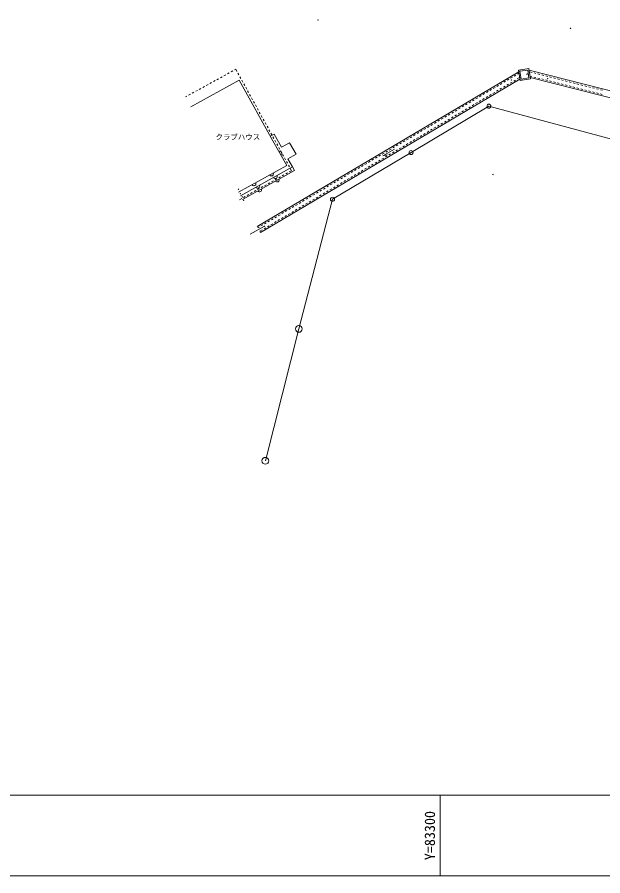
# Model space of a CAD drawing. Units: millimetres on the paper, with parts at other scales. Extents: x -4217 to 649, y -3995 to 278.
# Drawn here: x -274.7 to -129.4, y -275.8 to -62.6 of the extents above; entities that cross this region are included whole.
import ezdxf
from ezdxf.enums import TextEntityAlignment as Align

# ---------------------------------------------------------------- set-up
doc = ezdxf.new("R2010")
doc.units = ezdxf.units.MM
for name, color, linetype, lineweight in [('0-0_S-TTL', 4, 'Continuous', 18), ('0-1_S-BGD', 134, 'Continuous', 18), ('0-4_S-BMK-HTXT', 134, 'Continuous', 18), ('0-7_S-BMK-SRVR', 134, 'Continuous', 18), ('0-9_標高点', 134, 'Continuous', 18), ('0-F_S-BGD', 134, 'Continuous', 18), ('1-1_S-BGD', 134, 'Continuous', 18)]:
    doc.layers.add(name, color=color, linetype=linetype, lineweight=lineweight)
doc.styles.add('ＭＳ ゴシック', font='')
doc.styles.get('ＭＳ ゴシック').set_extended_font_data('MS Gothic')

msp = doc.modelspace()

# ---------------------------------------------------------------- linework, layer by layer
at = {"layer": '0-0_S-TTL', "color": 134}
for points in [[(-407.244, 278.216), (393.756, 278.216), (393.756, -275.784), (-407.244, -275.784)], [(-387.244, -255.784), (373.756, -255.784), (373.756, 258.216), (-387.244, 258.216)]]:
    msp.add_lwpolyline(points, close=True, dxfattribs=at)
at = {"layer": '0-1_S-BGD'}
for p, q in [((-215.123, -114.617), (-150.253, -76.207)), ((-147.662, -75.796), (165.307, -155.757)), ((-219.631, -78.234), (-231.549, -84.857)), ((-211.231, -93.351), (-219.631, -78.234)), ((-214.274, -116.051), (-149.968, -77.975)), ((-147.373, -77.59), (164.925, -157.379)), ((-205.903, -100.66), (-206.388, -99.791))]:
    msp.add_line(p, q, dxfattribs=at)
for points in [[(-147.314, -77.958), (-149.904, -78.374), (-150.323, -75.772), (-147.733, -75.355)], [(-149.628, -77.992), (-149.941, -76.048), (-148.009, -75.737), (-147.696, -77.682)]]:
    msp.add_lwpolyline(points, close=True, dxfattribs=at)
for points in [[(-93.341, -101.401), (-125.951, -93.278), (-157.648, -84.714), (-176.954, -96.231), (-196.441, -107.828), (-204.778, -140.014), (-213.101, -172.741)], [(-181.052, -95.373), (-183.924, -97.065), (-182.842, -96.82)]]:
    msp.add_lwpolyline(points, dxfattribs=at)
for centre, radius in [((-157.648, -84.714), 0.5), ((-176.954, -96.231), 0.5), ((-196.441, -107.828), 0.5), ((-204.778, -140.014), 0.833), ((-213.101, -172.741), 0.833)]:
    msp.add_circle(centre, radius, dxfattribs=at)
at = {"layer": '0-4_S-BMK-HTXT'}
msp.add_line((-213.311, -114.511), (-216.863, -116.47), dxfattribs=at)
at = {"layer": '0-7_S-BMK-SRVR'}
msp.add_line((-169.754, -255.784), (-169.754, -275.784), dxfattribs=at)
at = {"layer": '0-9_標高点'}
for centre, radius in [((-200.051, -63.308), 0.05), ((-200.051, -63.308), 0.0333), ((-137.391, -65.368), 0.05), ((-137.391, -65.368), 0.0333), ((-150.231, -75.834), 0.05), ((-150.231, -75.834), 0.0333), ((-148.194, -76.778), 0.05), ((-152.108, -78.241), 0.05), ((-152.108, -78.241), 0.0333), ((-148.194, -76.778), 0.0333), ((-143.044, -77.868), 0.05), ((-143.044, -77.868), 0.0333), ((-156.638, -101.678), 0.05), ((-156.638, -101.678), 0.0333), ((-219.758, -105.344), 0.05), ((-219.758, -105.344), 0.0333), ((-219.328, -106.404), 0.05), ((-219.328, -106.404), 0.0333), ((-218.834, -107.224), 0.05), ((-218.834, -107.224), 0.0333), ((-218.511, -108.084), 0.05), ((-218.511, -108.084), 0.0333), ((-213.311, -114.511), 0.05), ((-213.311, -114.511), 0.0333), ((-214.331, -115.971), 0.05), ((-214.331, -115.971), 0.0333)]:
    msp.add_circle(centre, radius, dxfattribs=at)
at = {"layer": '0-F_S-BGD'}
msp.add_line((-218.798, -107.858), (-205.903, -100.66), dxfattribs=at)
for points in [[(-219.744, -106.101), (-207.758, -99.414), (-211.231, -93.351)], [(-219.264, -106.988), (-206.388, -99.791), (-207.501, -97.794), (-205.461, -96.648), (-207.081, -93.798), (-209.124, -94.934), (-210.948, -91.664), (-211.883, -92.177)]]:
    msp.add_lwpolyline(points, dxfattribs=at)
for centre, start, end in [((-209.494, -96.383), 299.8059, 119.8059), ((-211.568, -101.54), 209.15462, 29.15462), ((-210.644, -102.17), 209.20048, 29.20048), ((-215.934, -103.976), 209.15462, 29.15462), ((-215.008, -104.609), 209.20048, 29.20048), ((-210.167, -103.04), 209.17051, 29.17051), ((-214.533, -105.477), 209.17051, 29.17051)]:
    msp.add_arc(centre, 0.5, start, end, dxfattribs=at)
at = {"layer": '1-1_S-BGD'}
for p, q in [((-222.059, -76.456), (-222.497, -76.696)), ((-221.182, -75.975), (-221.621, -76.216)), ((-220.428, -75.561), (-220.744, -75.735)), ((-220.428, -75.561), (-220.137, -76.091)), ((-219.897, -76.529), (-219.656, -76.967)), ((-150.522, -76.754), (-150.196, -76.561)), ((-147.604, -76.155), (-146.934, -76.326)), ((-146.45, -76.45), (-145.965, -76.574)), ((-145.481, -76.697), (-144.996, -76.821)), ((-226.443, -78.861), (-226.881, -79.101)), ((-225.566, -78.38), (-226.004, -78.62)), ((-224.689, -77.899), (-225.128, -78.139)), ((-223.813, -77.418), (-224.251, -77.658)), ((-222.936, -76.937), (-223.374, -77.177)), ((-219.416, -77.406), (-219.175, -77.844)), ((-218.935, -78.283), (-218.694, -78.721)), ((-153.964, -78.792), (-153.534, -78.537)), ((-153.103, -78.282), (-152.673, -78.027)), ((-152.333, -78.988), (-151.903, -78.733)), ((-152.243, -77.773), (-151.813, -77.518)), ((-151.473, -78.479), (-151.042, -78.224)), ((-151.382, -77.263), (-150.952, -77.008)), ((-150.612, -77.969), (-150.025, -77.622)), ((-147.431, -77.231), (-146.962, -77.351)), ((-146.477, -77.475), (-145.993, -77.599)), ((-145.508, -77.722), (-145.024, -77.846)), ((-144.54, -77.97), (-144.055, -78.094)), ((-144.512, -76.945), (-144.027, -77.069)), ((-143.571, -78.217), (-143.086, -78.341)), ((-143.543, -77.192), (-143.058, -77.316)), ((-142.602, -78.465), (-142.117, -78.589)), ((-142.574, -77.44), (-142.09, -77.564)), ((-141.633, -78.712), (-141.149, -78.836)), ((-141.605, -77.687), (-141.121, -77.811)), ((-140.636, -77.935), (-140.152, -78.059)), ((-139.667, -78.183), (-139.183, -78.306)), ((-138.698, -78.43), (-138.214, -78.554)), ((-137.73, -78.678), (-137.245, -78.801)), ((-229.95, -80.784), (-230.388, -81.025)), ((-229.073, -80.303), (-229.511, -80.544)), ((-228.196, -79.823), (-228.635, -80.063)), ((-227.32, -79.342), (-227.758, -79.582)), ((-218.454, -79.159), (-218.213, -79.598)), ((-217.973, -80.036), (-217.732, -80.474)), ((-217.492, -80.913), (-217.251, -81.351)), ((-157.406, -80.83), (-156.976, -80.575)), ((-156.545, -80.32), (-156.115, -80.065)), ((-155.775, -81.026), (-155.345, -80.771)), ((-155.685, -79.811), (-155.255, -79.556)), ((-154.915, -80.517), (-154.484, -80.262)), ((-154.824, -79.301), (-154.394, -79.046)), ((-154.054, -80.007), (-153.624, -79.752)), ((-153.194, -79.498), (-152.763, -79.243)), ((-140.664, -78.96), (-140.18, -79.084)), ((-139.695, -79.208), (-139.211, -79.331)), ((-138.726, -79.455), (-138.242, -79.579)), ((-137.757, -79.703), (-137.273, -79.826)), ((-136.789, -79.95), (-136.304, -80.074)), ((-136.761, -78.925), (-136.276, -79.049)), ((-135.82, -80.198), (-135.335, -80.321)), ((-135.792, -79.173), (-135.307, -79.296)), ((-134.851, -80.445), (-134.366, -80.569)), ((-134.823, -79.42), (-134.339, -79.544)), ((-133.882, -80.693), (-133.397, -80.817)), ((-133.854, -79.668), (-133.37, -79.792)), ((-132.913, -80.94), (-132.429, -81.064)), ((-132.885, -79.915), (-132.401, -80.039)), ((-131.916, -80.163), (-131.432, -80.287)), ((-130.947, -80.41), (-130.463, -80.534)), ((-129.979, -80.658), (-129.494, -80.782)), ((-232.58, -82.227), (-232.896, -82.401)), ((-231.703, -81.746), (-232.142, -81.987)), ((-230.827, -81.265), (-231.265, -81.506)), ((-217.011, -81.79), (-216.771, -82.228)), ((-216.53, -82.666), (-216.29, -83.105)), ((-161.708, -83.377), (-161.278, -83.122)), ((-160.848, -82.868), (-160.417, -82.613)), ((-159.987, -82.358), (-159.557, -82.103)), ((-159.217, -83.064), (-158.787, -82.809)), ((-159.127, -81.849), (-158.697, -81.594)), ((-158.356, -82.555), (-157.926, -82.3)), ((-158.266, -81.339), (-157.836, -81.084)), ((-157.496, -82.045), (-157.066, -81.79)), ((-156.635, -81.536), (-156.205, -81.281)), ((-131.944, -81.188), (-131.46, -81.312)), ((-130.975, -81.435), (-130.491, -81.559)), ((-130.006, -81.683), (-129.522, -81.807)), ((-216.049, -83.543), (-215.809, -83.981)), ((-215.568, -84.42), (-215.328, -84.858)), ((-165.15, -85.415), (-164.72, -85.16)), ((-164.29, -84.906), (-163.859, -84.651)), ((-163.429, -84.396), (-162.999, -84.141)), ((-162.659, -85.102), (-162.229, -84.847)), ((-162.569, -83.887), (-162.138, -83.632)), ((-161.798, -84.593), (-161.368, -84.338)), ((-160.938, -84.083), (-160.508, -83.828)), ((-160.077, -83.574), (-159.647, -83.319)), ((-215.087, -85.297), (-214.847, -85.735)), ((-214.606, -86.173), (-214.366, -86.612)), ((-214.125, -87.05), (-213.885, -87.488)), ((-168.592, -87.453), (-168.162, -87.198)), ((-167.732, -86.944), (-167.301, -86.689)), ((-166.961, -87.65), (-166.531, -87.395)), ((-166.871, -86.434), (-166.441, -86.179)), ((-166.101, -87.14), (-165.67, -86.885)), ((-166.011, -85.925), (-165.58, -85.67)), ((-165.24, -86.631), (-164.81, -86.376)), ((-164.38, -86.121), (-163.95, -85.866)), ((-163.519, -85.612), (-163.089, -85.357)), ((-213.644, -87.927), (-213.404, -88.365)), ((-213.164, -88.804), (-212.923, -89.242)), ((-172.034, -89.491), (-171.604, -89.236)), ((-171.173, -88.981), (-170.743, -88.727)), ((-170.403, -89.688), (-169.973, -89.433)), ((-170.313, -88.472), (-169.883, -88.217)), ((-169.543, -89.178), (-169.112, -88.923)), ((-169.452, -87.962), (-169.022, -87.708)), ((-168.682, -88.669), (-168.252, -88.414)), ((-167.822, -88.159), (-167.391, -87.904)), ((-212.683, -89.68), (-212.442, -90.119)), ((-212.202, -90.557), (-211.961, -90.996)), ((-211.721, -91.434), (-211.48, -91.872)), ((-175.476, -91.529), (-175.046, -91.274)), ((-174.615, -91.019), (-174.185, -90.765)), ((-173.845, -91.725), (-173.415, -91.471)), ((-173.755, -90.51), (-173.325, -90.255)), ((-172.985, -91.216), (-172.554, -90.961)), ((-172.894, -90), (-172.464, -89.746)), ((-172.124, -90.706), (-171.694, -90.452)), ((-171.264, -90.197), (-170.833, -89.942)), ((-211.24, -92.311), (-210.999, -92.749)), ((-210.759, -93.187), (-210.518, -93.626)), ((-178.918, -93.567), (-178.487, -93.312)), ((-178.057, -93.057), (-177.627, -92.803)), ((-177.287, -93.763), (-176.857, -93.509)), ((-177.197, -92.548), (-176.767, -92.293)), ((-176.426, -93.254), (-175.996, -92.999)), ((-176.336, -92.038), (-175.906, -91.784)), ((-175.566, -92.744), (-175.136, -92.49)), ((-174.705, -92.235), (-174.275, -91.98)), ((-210.278, -94.064), (-210.037, -94.503)), ((-209.797, -94.941), (-209.557, -95.379)), ((-209.316, -95.818), (-209.076, -96.256)), ((-183.22, -96.114), (-182.79, -95.86)), ((-182.36, -95.605), (-181.929, -95.35)), ((-181.499, -95.095), (-181.069, -94.841)), ((-180.729, -95.801), (-180.299, -95.547)), ((-180.639, -94.586), (-180.208, -94.331)), ((-179.868, -95.292), (-179.438, -95.037)), ((-179.778, -94.076), (-179.348, -93.822)), ((-179.008, -94.782), (-178.578, -94.528)), ((-178.147, -94.273), (-177.717, -94.018)), ((-208.835, -96.694), (-208.595, -97.133)), ((-208.354, -97.571), (-208.114, -98.01)), ((-186.662, -98.152), (-186.232, -97.898)), ((-185.802, -97.643), (-185.371, -97.388)), ((-184.941, -97.133), (-184.511, -96.879)), ((-184.171, -97.839), (-183.741, -97.585)), ((-184.081, -96.624), (-183.65, -96.369)), ((-183.31, -97.33), (-182.88, -97.075)), ((-182.45, -96.82), (-182.02, -96.566)), ((-181.589, -96.311), (-181.159, -96.056)), ((-207.873, -98.448), (-207.633, -98.886)), ((-207.392, -99.325), (-207.152, -99.763)), ((-190.104, -100.19), (-189.674, -99.936)), ((-189.243, -99.681), (-188.813, -99.426)), ((-188.473, -100.387), (-188.043, -100.132)), ((-188.383, -99.171), (-187.953, -98.917)), ((-187.613, -99.877), (-187.182, -99.623)), ((-187.523, -98.662), (-187.092, -98.407)), ((-186.752, -99.368), (-186.322, -99.113)), ((-185.892, -98.858), (-185.461, -98.604)), ((-185.031, -98.349), (-184.601, -98.094)), ((-209.794, -102.502), (-209.357, -102.258)), ((-208.921, -102.015), (-208.484, -101.771)), ((-208.047, -101.527), (-207.611, -101.284)), ((-207.174, -101.04), (-206.621, -100.731)), ((-206.911, -100.201), (-206.621, -100.731)), ((-193.546, -102.228), (-193.116, -101.973)), ((-192.685, -101.719), (-192.255, -101.464)), ((-191.915, -102.425), (-191.485, -102.17)), ((-191.825, -101.209), (-191.395, -100.954)), ((-191.055, -101.915), (-190.624, -101.661)), ((-190.964, -100.7), (-190.534, -100.445)), ((-190.194, -101.406), (-189.764, -101.151)), ((-189.334, -100.896), (-188.903, -100.642)), ((-213.286, -104.452), (-212.85, -104.208)), ((-212.413, -103.964), (-211.977, -103.721)), ((-211.54, -103.477), (-211.103, -103.233)), ((-210.667, -102.99), (-210.23, -102.746)), ((-196.988, -104.266), (-196.558, -104.011)), ((-196.127, -103.757), (-195.697, -103.502)), ((-195.357, -104.463), (-194.927, -104.208)), ((-195.267, -103.247), (-194.837, -102.992)), ((-194.496, -103.953), (-194.066, -103.698)), ((-194.406, -102.738), (-193.976, -102.483)), ((-193.636, -103.444), (-193.206, -103.189)), ((-192.776, -102.934), (-192.345, -102.68)), ((-216.779, -106.401), (-216.343, -106.158)), ((-215.906, -105.914), (-215.469, -105.67)), ((-215.033, -105.427), (-214.596, -105.183)), ((-214.16, -104.939), (-213.723, -104.696)), ((-201.29, -106.814), (-200.86, -106.559)), ((-200.43, -106.304), (-199.999, -106.049)), ((-199.569, -105.795), (-199.139, -105.54)), ((-198.799, -106.501), (-198.369, -106.246)), ((-198.709, -105.285), (-198.278, -105.03)), ((-197.938, -105.991), (-197.508, -105.736)), ((-197.848, -104.776), (-197.418, -104.521)), ((-197.078, -105.482), (-196.648, -105.227)), ((-196.217, -104.972), (-195.787, -104.717)), ((-219.515, -107.929), (-218.962, -107.62)), ((-218.525, -107.376), (-218.089, -107.133)), ((-217.652, -106.889), (-217.216, -106.645)), ((-204.732, -108.852), (-204.302, -108.597)), ((-203.872, -108.342), (-203.441, -108.087)), ((-203.011, -107.833), (-202.581, -107.578)), ((-202.241, -108.539), (-201.811, -108.284)), ((-202.151, -107.323), (-201.72, -107.068)), ((-201.38, -108.029), (-200.95, -107.774)), ((-200.52, -107.52), (-200.09, -107.265)), ((-199.659, -107.01), (-199.229, -106.755)), ((-208.174, -110.89), (-207.744, -110.635)), ((-207.313, -110.38), (-206.883, -110.125)), ((-206.543, -111.086), (-206.113, -110.831)), ((-206.453, -109.871), (-206.023, -109.616)), ((-205.683, -110.577), (-205.252, -110.322)), ((-205.593, -109.361), (-205.162, -109.106)), ((-204.822, -110.067), (-204.392, -109.812)), ((-203.962, -109.558), (-203.531, -109.303)), ((-203.101, -109.048), (-202.671, -108.793)), ((-211.616, -112.928), (-211.186, -112.673)), ((-210.755, -112.418), (-210.325, -112.163)), ((-209.985, -113.124), (-209.555, -112.869)), ((-209.895, -111.909), (-209.465, -111.654)), ((-209.125, -112.615), (-208.694, -112.36)), ((-209.034, -111.399), (-208.604, -111.144)), ((-208.264, -112.105), (-207.834, -111.85)), ((-207.404, -111.596), (-206.973, -111.341)), ((-214.954, -114.904), (-214.628, -114.711)), ((-214.197, -114.456), (-213.767, -114.201)), ((-213.427, -115.162), (-212.997, -114.907)), ((-213.337, -113.946), (-212.907, -113.692)), ((-212.566, -114.653), (-212.136, -114.398)), ((-212.476, -113.437), (-212.046, -113.182)), ((-211.706, -114.143), (-211.276, -113.888)), ((-210.846, -113.634), (-210.415, -113.379)), ((-214.444, -115.764), (-213.857, -115.417))]:
    msp.add_line(p, q, dxfattribs=at)

# ---------------------------------------------------------------- texts
at = {"layer": '0-1_S-BGD', "style": 'ＭＳ ゴシック'}
msp.add_text('クラブハウス', height=1.32, dxfattribs=at).set_placement((-225.467, -93.438), align=Align.BOTTOM_LEFT)
at = {"layer": '0-7_S-BMK-SRVR', "style": 'ＭＳ ゴシック'}
msp.add_text('Y=83300', height=2.566, rotation=90, dxfattribs=at).set_placement((-170.254, -271.909), align=Align.BOTTOM_LEFT)

doc.saveas('drawing.dxf')
